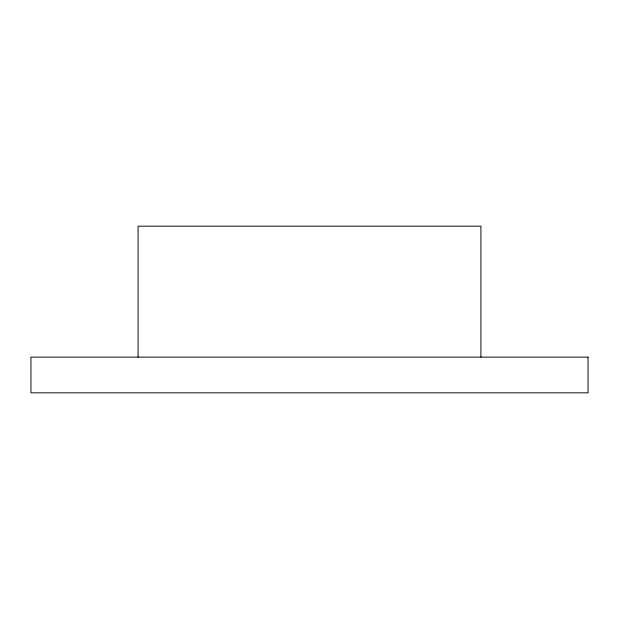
<?xml version="1.0" encoding="UTF-8"?>
<svg xmlns="http://www.w3.org/2000/svg" width="619" height="619" viewBox="0 0 619 619"><rect width="100%" height="100%" fill="white"/><g stroke="black" fill="none" stroke-linecap="round" stroke-linejoin="round"><path stroke-width="0.93" d="M480.917 357.117L480.917 226.175L138.083 226.175L138.083 357.117M588.05 357.117L30.95 357.117L30.95 392.825L588.05 392.825L588.05 357.117"/></g></svg>
